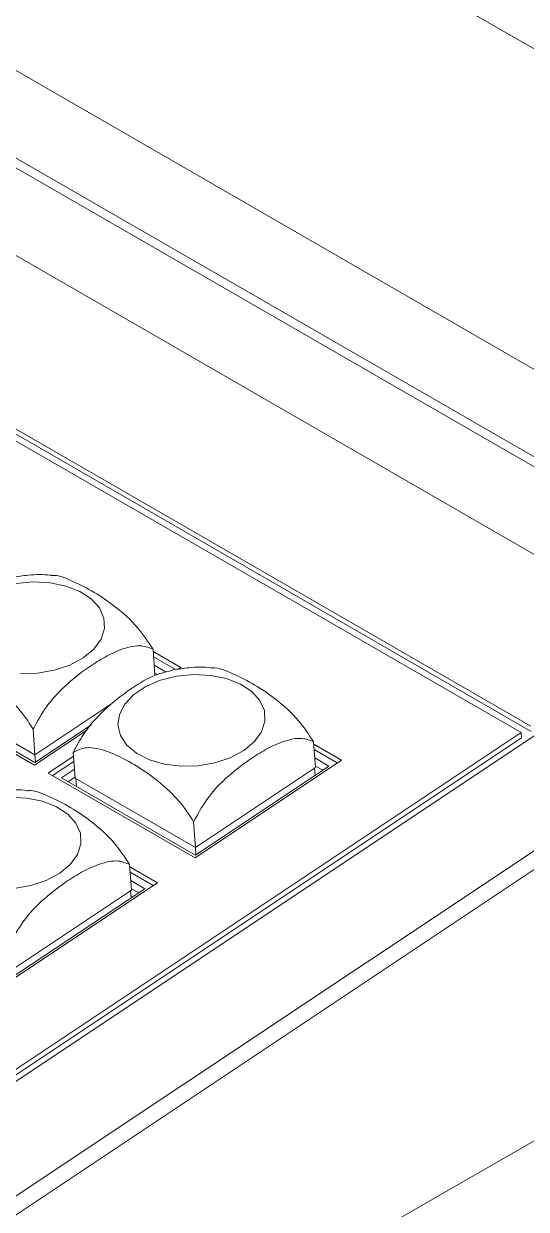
# Model space of a CAD drawing. Header units: millimetres. Extents: x 34 to 261, y 11 to 208.
# Drawn here: x 239.58 to 248.44, y 158.3 to 179.21 of the extents above; entities that cross this region are included whole.
import ezdxf

# ---------------------------------------------------------------- set-up
doc = ezdxf.new("R2010")
doc.units = ezdxf.units.MM

msp = doc.modelspace()

# ---------------------------------------------------------------- linework, layer by layer
at = {"color": 7, "linetype": 'Continuous', "lineweight": 15}
for p, q in [((256.8267, 173.9975), (199.8621, 206.8824)), ((195.3211, 203.8548), (252.2856, 170.9699)), ((251.6334, 169.8017), (194.6689, 202.6866)), ((194.6648, 202.5126), (251.6293, 169.6277)), ((250.9771, 168.4595), (194.0125, 201.3444)), ((248.518, 166.82), (191.5535, 199.7049)), ((248.5246, 166.7261), (191.56, 199.611)), ((233.7188, 175.1529), (248.3488, 166.7072)), ((215.9772, 144.9133), (251.1468, 168.3615)), ((241.8927, 167.7245), (241.861, 168.1784)), ((242.3511, 167.8543), (241.864, 168.1354)), ((242.2539, 167.8202), (241.8706, 168.0415)), ((242.0928, 167.7729), (241.8808, 167.8953)), ((242.311, 167.8276), (242.3511, 167.8543)), ((241.8906, 167.7545), (241.9333, 167.7298)), ((237.1828, 167.628), (239.7708, 166.134)), ((237.4152, 167.544), (239.777, 166.1806)), ((239.7777, 166.3144), (237.6564, 167.539)), ((217.6039, 143.9742), (252.7698, 167.4246)), ((252.9216, 167.192), (217.7558, 143.7416)), ((241.1358, 167.2198), (239.7777, 166.3144)), ((239.777, 166.1806), (240.773, 166.8446)), ((217.0754, 141.4191), (261.2137, 166.7675)), ((248.3488, 166.7072), (239.4306, 160.7612)), ((248.3554, 166.6133), (239.4372, 160.6673)), ((239.7777, 166.3144), (239.746, 166.7683)), ((239.7708, 166.134), (240.6935, 166.7492)), ((248.3488, 166.7072), (248.3554, 166.6133)), ((244.7211, 166.0917), (244.6895, 166.5456)), ((245.1795, 166.2215), (244.6924, 166.5026)), ((245.107, 166.1732), (244.699, 166.4087)), ((239.7872, 166.1874), (239.7783, 166.3147)), ((240.4578, 166.293), (240.0112, 165.9952)), ((240.4644, 166.199), (240.0902, 165.9496)), ((240.4531, 166.3601), (240.4848, 165.9062)), ((242.5992, 164.5011), (245.1795, 166.2215)), ((244.9601, 166.1177), (244.7092, 166.2625)), ((240.0112, 165.9952), (242.5992, 164.5011)), ((240.4738, 166.0646), (240.2437, 165.9112)), ((242.6054, 164.5478), (244.9601, 166.1177)), ((244.7211, 166.0917), (242.6061, 164.6816)), ((244.7076, 166.0826), (244.7165, 165.9552)), ((244.719, 166.1216), (244.8514, 166.0452)), ((240.2437, 165.9112), (242.6054, 164.5478)), ((240.3622, 165.8427), (240.4836, 165.9237)), ((242.6061, 164.6816), (240.4848, 165.9062)), ((240.4996, 165.8976), (240.5093, 165.7578)), ((242.6061, 164.6816), (242.5745, 165.1355)), ((242.6156, 164.5545), (242.6067, 164.6819)), ((241.4781, 163.9295), (241.4465, 164.3834)), ((241.9365, 164.0593), (241.4495, 164.3405)), ((241.8641, 164.011), (241.456, 164.2466)), ((241.7171, 163.9555), (241.4662, 164.1003)), ((239.3562, 162.339), (241.9365, 164.0593)), ((239.3624, 162.3856), (241.7171, 163.9555)), ((241.4781, 163.9295), (239.3632, 162.5194)), ((241.4646, 163.9205), (241.4735, 163.7931)), ((241.476, 163.9595), (241.6084, 163.8831))]:
    msp.add_line(p, q, dxfattribs=at)
at = {"color": 7, "linetype": 'Continuous', "lineweight": 15, "flags": 128}
for points in [[(239.4457, 169.3343), (239.7459, 169.3638), (240.0442, 169.3497), (240.3245, 169.2927), (240.5716, 169.196), (240.7723, 169.0648), (240.9157, 168.9061), (240.9942, 168.7284), (241.0034, 168.5414), (240.9429, 168.3552), (240.8159, 168.1797), (240.6294, 168.0245)], [(240.6294, 168.0245), (240.3932, 167.8979), (240.1203, 167.8067), (239.8252, 167.7559), (239.5239, 167.7482)], [(243.4578, 166.3917), (243.2216, 166.2651), (242.9487, 166.1739), (242.6536, 166.1231), (242.3523, 166.1153), (242.0611, 166.1511), (241.7956, 166.2285), (241.5701, 166.3432), (241.3969, 166.4892), (241.2852, 166.6585), (241.2411, 166.8421), (241.2669, 167.03), (241.3613, 167.212), (241.5191, 167.3785), (241.7319, 167.5204), (241.9882, 167.63), (242.2741, 167.7015), (242.5744, 167.731), (242.8726, 167.7169), (243.1529, 167.6599), (243.4, 167.5632), (243.6007, 167.432), (243.7442, 167.2732), (243.8226, 167.0956), (243.8318, 166.9086), (243.7713, 166.7224), (243.6444, 166.5469), (243.4578, 166.3917)], [(239.3314, 165.5688), (239.6296, 165.5547), (239.9099, 165.4978), (240.1571, 165.4011), (240.3578, 165.2698), (240.5012, 165.1111), (240.5796, 164.9334), (240.5888, 164.7465), (240.5283, 164.5602), (240.4014, 164.3848), (240.2148, 164.2295)], [(240.2148, 164.2295), (239.9787, 164.1029), (239.7057, 164.0117), (239.4106, 163.9609)]]:
    msp.add_lwpolyline(points, dxfattribs=at)
at = {"color": 7, "linetype": 'Continuous', "lineweight": 15}
for points, knots in [([(240.0547, 169.4824), (240.0535, 169.4825), (239.9269, 169.5002), (239.6945, 169.4936), (239.4698, 169.4605), (239.3714, 169.446)], [0, 0, 0, 0, 0.00503772, 0.56410842, 1, 1, 1, 1]), ([(241.861, 168.1784), (241.7753, 168.307), (241.5799, 168.6003), (241.207, 168.9293), (240.8188, 169.1931), (240.4468, 169.3793), (240.1755, 169.4935), (240.0625, 169.4782), (240.0538, 169.4771)], [0, 0, 0, 0, 0.1703141, 0.388197, 0.5807294, 0.7784516, 0.9828754, 1, 1, 1, 1]), ([(237.6247, 167.9929), (237.6989, 168.0292), (237.8681, 168.1119), (238.2248, 168.0203), (238.6059, 167.8377), (238.9866, 167.5985), (239.3501, 167.2968), (239.6075, 166.9952), (239.7169, 166.8161), (239.746, 166.7683)], [0, 0, 0, 0, 0.1399748, 0.3190446, 0.4772798, 0.6397802, 0.8077885, 0.9487232, 1, 1, 1, 1]), ([(239.746, 166.7683), (239.82, 166.9039), (239.9886, 167.213), (240.3608, 167.5916), (240.7259, 167.8688), (241.0522, 168.0672), (241.3509, 168.2025), (241.6395, 168.265), (241.7946, 168.2043), (241.861, 168.1784)], [0, 0, 0, 0, 0.139962, 0.3190155, 0.4996803, 0.6187293, 0.739816, 0.8886059, 1, 1, 1, 1]), ([(242.8831, 167.8495), (242.882, 167.8497), (242.7553, 167.8673), (242.5229, 167.8608), (242.2983, 167.8277), (242.1998, 167.8132)], [0, 0, 0, 0, 0.0050377, 0.5641084, 1, 1, 1, 1]), ([(244.6895, 166.5456), (244.6037, 166.6742), (244.4083, 166.9674), (244.0354, 167.2964), (243.6473, 167.5603), (243.2752, 167.7465), (243.0039, 167.8606), (242.8909, 167.8454), (242.8822, 167.8442)], [0, 0, 0, 0, 0.1703141, 0.388197, 0.5807294, 0.7784516, 0.9828754, 1, 1, 1, 1]), ([(242.2012, 167.8022), (242.1017, 167.7814), (241.8684, 167.7327), (241.5278, 167.5214), (241.2051, 167.29), (240.9146, 167.0317), (240.6435, 166.7213), (240.5102, 166.4684), (240.4531, 166.3601)], [0, 0, 0, 0, 0.1647928, 0.3863729, 0.5323829, 0.6808921, 0.8633784, 1, 1, 1, 1]), ([(242.5745, 165.1355), (242.6484, 165.2711), (242.8171, 165.5801), (243.1893, 165.9588), (243.5543, 166.236), (243.8806, 166.4344), (244.1794, 166.5696), (244.4679, 166.6322), (244.623, 166.5715), (244.6895, 166.5456)], [0, 0, 0, 0, 0.139962, 0.3190155, 0.4996803, 0.6187293, 0.739816, 0.8886059, 1, 1, 1, 1]), ([(240.4531, 166.3601), (240.5274, 166.3963), (240.6965, 166.479), (241.0532, 166.3875), (241.4344, 166.2049), (241.815, 165.9657), (242.1785, 165.664), (242.4359, 165.3624), (242.5453, 165.1833), (242.5745, 165.1355)], [0, 0, 0, 0, 0.1399748, 0.3190446, 0.4772798, 0.6397802, 0.8077885, 0.9487232, 1, 1, 1, 1]), ([(239.6401, 165.6874), (239.639, 165.6875), (239.5123, 165.7052), (239.28, 165.6986), (239.0553, 165.6655), (238.9568, 165.6511)], [0, 0, 0, 0, 0.0050377, 0.5641084, 1, 1, 1, 1]), ([(241.4465, 164.3834), (241.3607, 164.512), (241.1653, 164.8053), (240.7924, 165.1343), (240.4043, 165.3982), (240.0322, 165.5843), (239.7609, 165.6985), (239.648, 165.6833), (239.6392, 165.6821)], [0, 0, 0, 0, 0.1703141, 0.388197, 0.5807294, 0.7784516, 0.9828754, 1, 1, 1, 1]), ([(239.3315, 162.9733), (239.4055, 163.1089), (239.5741, 163.418), (239.9463, 163.7966), (240.3113, 164.0738), (240.6376, 164.2722), (240.9364, 164.4075), (241.2249, 164.47), (241.3801, 164.4094), (241.4465, 164.3834)], [0, 0, 0, 0, 0.139962, 0.3190155, 0.4996803, 0.6187293, 0.739816, 0.8886059, 1, 1, 1, 1])]:
    msp.add_open_spline(points, degree=3, knots=knots, dxfattribs=at)

doc.saveas('drawing.dxf')
